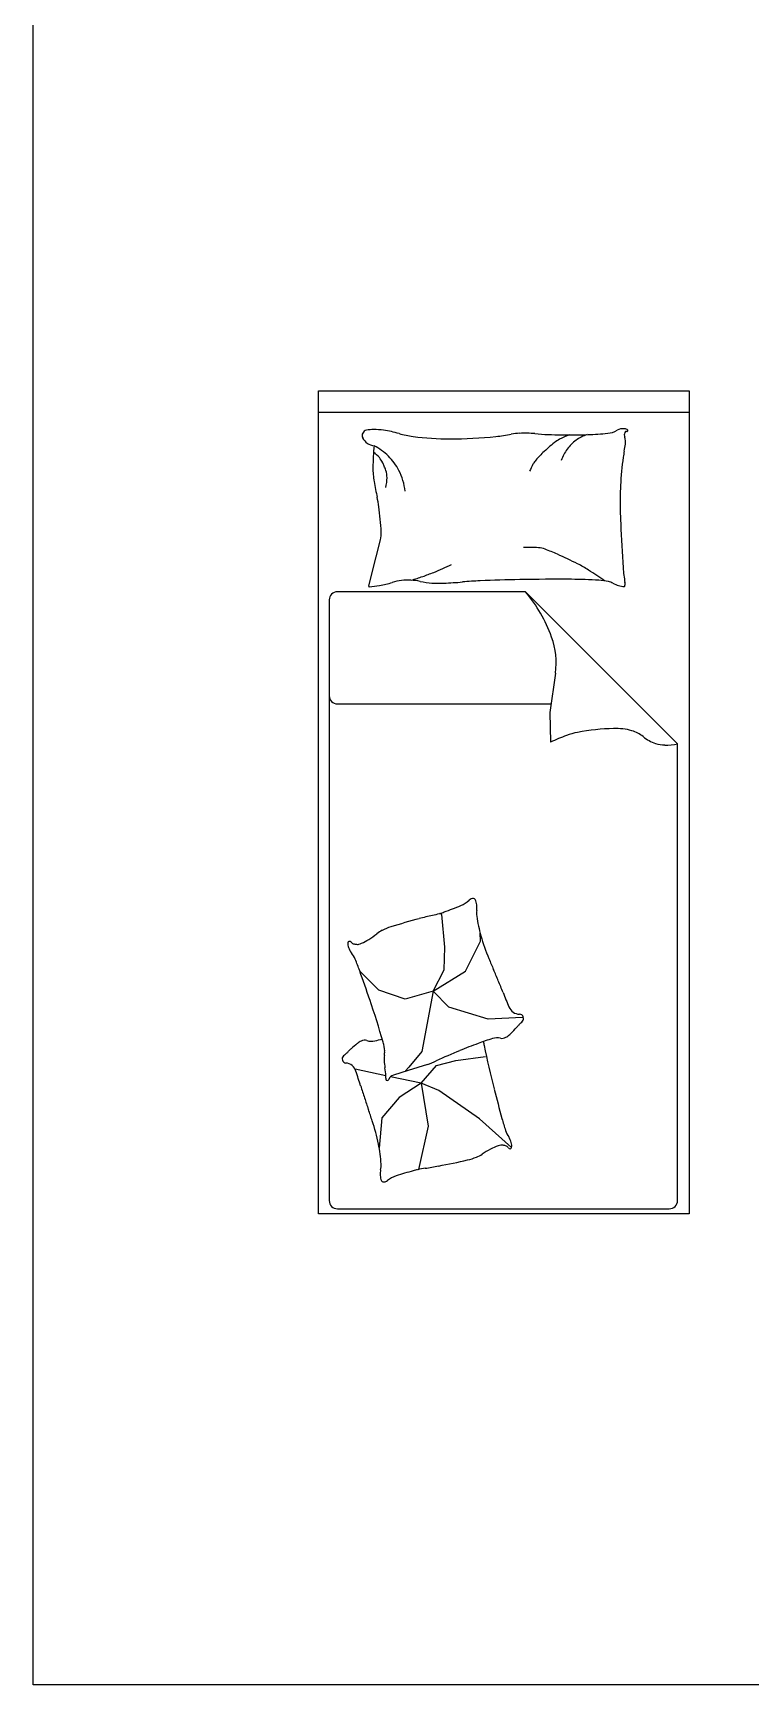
# Model space of a CAD drawing. Extents: x 0.4 to 15.8, y 0.3 to 17.5.
# Drawn here: x 0.4 to 2.143, y 0.27 to 4.284 of the extents above; entities that cross this region are included whole.
import ezdxf

# ---------------------------------------------------------------- set-up
doc = ezdxf.new("R2010")
doc.units = 0
doc.header["$LTSCALE"] = 0.5
doc.header["$MEASUREMENT"] = 0
doc.layers.get('0').update_dxf_attribs({"linetype": 'CONTINUOUS'})
doc.layers.add('Deftpoints', color=7, linetype='CONTINUOUS', plot=False)
doc.layers.add('WWW.DWGAUTOCAD.COM', color=7, linetype='CONTINUOUS')
doc.styles.add('DIM_FONT', font='SIMPLEX.shx', dxfattribs={"width": 0.8})

# ---------------------------------------------------------------- blocks, each defined once
blk = doc.blocks.new('A$C5E4A2205')
for p, q in [((0, 2), (0.9, 2)), ((0, 0), (0, 2)), ((0.9, 2), (0.9, 0)), ((0, 1.9476), (0.9, 1.9476)), ((0.1294, 1.5549), (0.1501, 1.6374)), ((0.1219, 1.5249), (0.1294, 1.5549)), ((0.0258, 1.4915), (0.0258, 0.0322)), ((0.5026, 1.5115), (0.0458, 1.5115)), ((0.5026, 1.5115), (0.8716, 1.1417)), ((0.5752, 1.3138), (0.5615, 1.2184)), ((0.0458, 1.2389), (0.5644, 1.2389)), ((0.5615, 1.2184), (0.5633, 1.1459)), ((0.8716, 0.0322), (0.8716, 1.1417)), ((0.2994, 0.727), (0.2945, 0.73)), ((0.3066, 0.6477), (0.2994, 0.727)), ((0.3048, 0.5926), (0.3066, 0.6477)), ((0.357, 0.5896), (0.3934, 0.6625)), ((0.3934, 0.6625), (0.3923, 0.6819)), ((0.1462, 0.5437), (0.0998, 0.5905)), ((0.2784, 0.5409), (0.3048, 0.5926)), ((0.2784, 0.5409), (0.357, 0.5896)), ((0.2106, 0.5217), (0.1462, 0.5437)), ((0.2784, 0.5409), (0.2106, 0.5217)), ((0.2784, 0.5409), (0.251, 0.3941)), ((0.3166, 0.5018), (0.2784, 0.5409)), ((0.4121, 0.4731), (0.3166, 0.5018)), ((0.4953, 0.4773), (0.4121, 0.4731)), ((0.2642, 0.3631), (0.2178, 0.3485)), ((0.251, 0.3941), (0.2189, 0.3567)), ((0.2862, 0.3605), (0.3332, 0.3725)), ((0.3332, 0.3725), (0.4054, 0.3823)), ((0.1635, 0.3357), (0.0888, 0.3514)), ((0.2493, 0.3176), (0.1751, 0.3332)), ((0.2178, 0.3485), (0.182, 0.3372)), ((0.2189, 0.3567), (0.2112, 0.3477)), ((0.2493, 0.3176), (0.2862, 0.3605)), ((0.1957, 0.2824), (0.1535, 0.2335)), ((0.2493, 0.3176), (0.1957, 0.2824)), ((0.2922, 0.2997), (0.2493, 0.3176)), ((0.2493, 0.3176), (0.266, 0.213)), ((0.3912, 0.2312), (0.2922, 0.2997)), ((0.1535, 0.2335), (0.1473, 0.1595)), ((0.266, 0.213), (0.2428, 0.1077)), ((0.4688, 0.1611), (0.3912, 0.2312)), ((0.0458, 0.0122), (0.8516, 0.0122)), ((0.9, 0), (0, 0))]:
    blk.add_line(p, q)
for centre, radius, start, end in [((0.1189, 1.8911), 0.0131, 101.2724, 206.5805), ((0.134, 1.8153), 0.0904, 90, 101.2724), ((0.134, 1.7445), 0.1611, 81.5628, 90), ((0.1129, 1.6025), 0.3048, 74.256, 81.5628), ((0.2613, 2.1289), 0.2422, 254.256, 262.4531), ((0.3192, 2.5656), 0.6827, 262.4531, 270), ((0.3192, 2.9319), 1.049, 270, 276.0867), ((0.3743, 2.4151), 0.5293, 276.0867, 280.1899), ((0.4949, 1.7442), 0.1524, 92.5386, 100.1899), ((0.5009, 1.607), 0.2897, 85.1982, 92.5386), ((0.5983, 2.7658), 0.8732, 265.1982, 269.4243), ((0.6923, 1.6739), 0.234, 110.8603, 117.2396), ((0.6045, 3.3869), 1.4943, 269.4243, 271.9079), ((0.6836, 1.7994), 0.0992, 108.6766, 126.0864), ((0.627, 2.7138), 0.8208, 271.9079, 275.2592), ((0.6973, 1.9501), 0.0539, 275.2592, 300.6513), ((0.7395, 1.8789), 0.0289, 85.6975, 120.6513), ((0.7397, 1.8826), 0.0251, 68.2117, 85.6975), ((0.758, 1.8925), 0.0156, 158.0096, 201.421), ((0.7129, 1.8748), 0.0328, 351.8665, 21.421), ((0.7475, 1.8967), 0.00428, 78.1069, 158.0096), ((0.7488, 1.9031), 0.00232, 258.1069, 19.564), ((0.7478, 1.9028), 0.00342, 19.564, 68.2117), ((0.1377, 1.9005), 0.0342, 206.5805, 265.5998), ((0.6239, 1.8133), 0.4918, 173.7676, 180), ((0.0803, 1.7779), 0.0899, 41.4429, 53.7359), ((0.0709, 1.7419), 0.1399, 45.0976, 62.7964), ((0.7006, 1.687), 0.2252, 133.8115, 140.9651), ((0.8158, 1.5669), 0.3916, 128.3886, 133.8115), ((0.6203, 1.8137), 0.0768, 117.2396, 128.3886), ((0.6836, 1.7994), 0.0992, 143.8234, 161.5603), ((0.6836, 1.7994), 0.0992, 126.0864, 143.8234), ((0.9363, 1.8117), 0.1983, 167.8905, 172.3191), ((0.5018, 1.905), 0.246, 347.8905, 351.8665), ((0.336, 1.8133), 0.204, 180, 189.6844), ((0.1082, 1.8026), 0.0526, 25.3551, 41.4429), ((0.0192, 1.7604), 0.1511, 21.8149, 25.3551), ((-0.0314, 1.7402), 0.2056, 18.7799, 21.8149), ((0.1101, 1.7883), 0.0562, 0, 18.7799), ((0.0709, 1.7419), 0.1399, 27.3988, 45.0976), ((0.0709, 1.7419), 0.1399, 16.515, 27.3988), ((0.6968, 1.7262), 0.2002, 151.6832, 156.9972), ((0.564, 1.7978), 0.0493, 140.9651, 151.6832), ((1.6446, 1.7162), 0.9131, 172.3191, 176.6313), ((1.0044, 1.9274), 0.882, 189.6844, 192.1984), ((0.0747, 1.7883), 0.0915, 345.3149, 0), ((0.0709, 1.7419), 0.1399, 5.6311, 16.515), ((1.4107, 1.73), 0.6787, 176.6313, 181.6331), ((-0.1677, 1.674), 0.3171, 8.0051, 12.1984), ((-0.506, 1.6264), 0.6588, 2.6649, 8.0051), ((2.0969, 1.7495), 1.3652, 181.6331, 183.055), ((0.0844, 1.6539), 0.0677, 345.9548, 2.6649), ((14.3498, 2.4035), 13.6356, 183.05496, 183.50486), ((0.5144, 1.3472), 0.2721, 85.9172, 93.5552), ((0.5296, 1.5607), 0.058, 69.3257, 85.9172), ((0.3712, 1.1409), 0.5066, 65.6735, 69.3257), ((0.0071, 2.2452), 0.7387, 291.6577, 293.4844), ((0.0071, 2.2452), 0.7387, 293.4844, 295.3111), ((-0.0101, 0.2975), 1.4323, 63.5015, 65.6735), ((0.4895, 1.2995), 0.3126, 57.865, 63.5015), ((1.0603, 1.5895), 0.3212, 183.5049, 189.9984), ((0.1036, 1.7938), 0.2708, 274.0829, 279.4841), ((0.1104, 1.7533), 0.2297, 279.4841, 287.3864), ((0.2148, 1.4198), 0.1197, 96.4341, 107.3864), ((0.2177, 1.3938), 0.1459, 78.4414, 96.4341), ((0.0071, 2.2452), 0.7387, 287.1982, 289.428), ((0.2931, 1.7621), 0.2301, 258.4414, 272.7491), ((0.0071, 2.2452), 0.7387, 289.428, 291.6577), ((0.2367, 2.9355), 1.4048, 272.7491, 274.6176), ((0.4477, 0.3228), 1.2165, 92.6096, 94.6176), ((0.5454, -1.8207), 3.3622, 90.9704, 92.6096), ((0.5853, -4.1767), 5.7185, 89.7135, 90.9704), ((0.6081, 0.3777), 1.164, 86.426, 89.7135), ((0.2682, 0.9472), 0.7286, 54.1737, 57.865), ((0.6716, 1.3939), 0.1459, 77.131, 86.426), ((0.694, 1.492), 0.0453, 62.7159, 77.131), ((0.7499, 1.6004), 0.0767, 242.7159, 253.7788), ((0.7529, 1.6107), 0.0875, 253.7788, 262.8796), ((0.725, 1.5304), 0.0193, 343.3022, 9.9984), ((0.0458, 1.4915), 0.02, 90, 180), ((0.1228, 1.5246), 0.000917, 165.9551, 274.0829), ((0.2138, 1.2722), 0.3751, 20.1488, 39.6445), ((0.7422, 1.5252), 0.00132, 262.8796, 343.3022), ((0.3969, 1.3393), 0.1801, 351.8644, 20.1488), ((0.0458, 1.2589), 0.02, 180, 270), ((0.6606, 1.0003), 0.1724, 100.5945, 109.9478), ((0.7345, 0.6054), 0.5741, 91.7887, 100.5945), ((0.7211, 1.0332), 0.1461, 74.2839, 91.7887), ((0.7402, 1.101), 0.0757, 50.6139, 74.2839), ((0.7326, 0.802), 0.3833, 109.9478, 116.2172), ((0.8471, 1.2312), 0.0928, 230.6139, 251.9572), ((0.8424, 1.2168), 0.0776, 251.9572, 268.5957), ((0.8442, 1.2884), 0.1493, 268.5957, 280.5745), ((0.3752, 0.7527), 0.0134, 84.2718, 134.7245), ((0.376, 0.7614), 0.00464, 26.9249, 84.2718), ((0.3439, 0.7451), 0.0407, 8.2734, 26.9249), ((0.5835, -0.557), 1.3185, 103.47, 104.8916), ((0.1747, 1.1496), 0.4363, 283.47, 285.9413), ((0.255, 0.8683), 0.1438, 285.9413, 290.4063), ((-0.4373, 2.7294), 2.1295, 290.4063, 291.5663), ((0.3232, 0.8051), 0.0604, 291.5663, 314.7245), ((0.4341, 0.7301), 0.0504, 171.845, 187.8584), ((0.7249, 0.7702), 0.344, 187.8584, 195.9818), ((0.3368, 0.7441), 0.0479, 351.845, 8.2734), ((0.1825, 0.6305), 0.0648, 115.7025, 129.3295), ((0.2226, 0.5472), 0.1572, 107.4686, 115.7025), ((0.6564, -0.8314), 1.6024, 104.8916, 107.4686), ((0.0993, 0.6567), 0.0282, 175.6807, 199.9743), ((0.0747, 0.6586), 0.00355, 102.9099, 175.6807), ((0.118, 0.6635), 0.0481, 199.9743, 218.2144), ((0.075, 0.6571), 0.00504, 36.2082, 102.9099), ((0.0882, 0.6668), 0.0113, 216.2082, 259.2216), ((0.0977, 0.7163), 0.0617, 259.2216, 266.9004), ((0.095, 0.6669), 0.0122, 266.9004, 284.1999), ((0.0903, 0.6856), 0.0315, 284.1999, 296.447), ((-0.0211, 0.9095), 0.2816, 296.447, 300.5347), ((0.0431, 0.8006), 0.1552, 300.5347, 309.3295), ((0.8738, 0.8129), 0.4989, 195.9818, 202.7252), ((0.0304, 0.5946), 0.0634, 22.336, 38.2144), ((-0.5304, 0.3642), 0.6697, 19.7577, 22.336), ((4.7217, 2.4245), 4.6707, 202.7252, 203.0814), ((-3.7356, -0.7871), 4.0754, 18.7127, 19.7577), ((-4.0658, -1.3203), 4.8815, 22.733, 23.0814), ((-1.0512, -0.0572), 1.613, 21.6478, 22.733), ((2.751, 1.4518), 2.4777, 201.6478, 202.5234), ((-2.2587, -0.2868), 2.516, 16.2375, 18.7127), ((0.4888, 0.5137), 0.0287, 202.5234, 268.4787), ((0.4878, 0.4748), 0.0102, 316.4195, 88.4787), ((0.3483, 0.5657), 0.1741, 311.7107, 318.0181), ((0.0849, 0.8026), 0.5284, 318.0181, 319.0169), ((0.7148, 0.2554), 0.306, 137.7044, 139.0169), ((0.5152, 0.437), 0.0362, 131.1058, 137.7044), ((0.4548, 0.5063), 0.0557, 311.1058, 316.4195), ((0.1997, 0.2753), 0.1741, 127.3148, 133.6222), ((0.1317, 0.3645), 0.0619, 116.7309, 127.3148), ((0.112, 0.4037), 0.0181, 72.7881, 116.7309), ((0.1282, 0.456), 0.0367, 252.7881, 283.2535), ((-0.0478, 1.2032), 0.8043, 283.2535, 284.5779), ((0.0674, 0.3906), 0.0933, 3.3547, 16.2375), ((0.8552, -0.8519), 1.3495, 110.286, 112.3215), ((0.6662, -0.3405), 0.8043, 107.6494, 110.286), ((0.4931, 0.4283), 0.0933, 185.9698, 191.8416), ((2.8643, 0.9255), 2.516, 191.8416, 194.3168), ((0.4334, 0.391), 0.0367, 77.184, 107.6494), ((0.4456, 0.4444), 0.0181, 257.184, 301.1267), ((0.4229, 0.4819), 0.0619, 301.1267, 311.7107), ((0.0675, 0.3765), 0.0102, 132.0237, 264.0828), ((0.098, 0.3427), 0.0557, 126.7099, 132.0237), ((0.0431, 0.4164), 0.0362, 306.7099, 313.3085), ((0.0635, 0.3379), 0.0287, 18.1275, 84.0828), ((-0.142, 0.6127), 0.306, 313.3085, 314.621), ((0.4441, 0.0188), 0.5284, 133.6222, 134.621), ((0.2162, 0.3752), 0.057, 170.7213, 182.9115), ((0.3026, 0.3796), 0.1435, 182.9115, 190.1139), ((0.1075, 0.393), 0.0531, 350.7213, 3.3547), ((0.2128, 0.5266), 0.1715, 287.4686, 295.1691), ((0.8182, -0.7619), 1.2522, 112.3215, 115.1691), ((-2.264, -0.4241), 2.4777, 17.2519, 18.1275), ((0.0073, 0.327), 0.1564, 3.2154, 10.1139), ((0.1705, 0.3288), 0.00736, 170.9738, 194.6131), ((0.1363, 0.3342), 0.0272, 350.9738, 3.2154), ((0.1669, 0.3279), 0.00373, 194.6131, 338.0464), ((0.1875, 0.3196), 0.0184, 107.4686, 158.0464), ((1.6427, 0.7891), 1.613, 197.2519, 198.3371), ((4.7453, 1.8174), 4.8815, 198.3371, 198.6855), ((4.3752, 1.3111), 4.0754, 194.3168, 195.3618), ((-4.3034, -1.2429), 4.6707, 18.3294, 18.6855), ((-0.3433, 0.0691), 0.4989, 11.5859, 18.3294), ((1.0912, 0.4089), 0.6697, 195.3618, 197.9401), ((0.5144, 0.2221), 0.0634, 197.9401, 213.8185), ((-0.1915, 0.1002), 0.344, 3.4625, 11.5859), ((0.5416, -0.0958), 0.2816, 112.0511, 116.1388), ((0.4477, 0.136), 0.0315, 99.8041, 112.0511), ((0.4444, 0.1549), 0.0122, 82.5045, 99.8041), ((0.438, 0.1059), 0.0617, 74.8258, 82.5045), ((0.4512, 0.1545), 0.0113, 31.8123, 74.8258), ((0.4217, 0.1601), 0.0481, 15.5784, 33.8185), ((0.4653, 0.1617), 0.00355, 278.514, 351.2848), ((0.4409, 0.1654), 0.0282, 351.2848, 15.5784), ((0.1015, 0.1179), 0.0504, 347.4492, 3.4625), ((-0.0005, 1.6918), 1.6024, 280.4957, 283.0728), ((0.3264, 0.2841), 0.1572, 283.0728, 291.3067), ((0.36, 0.198), 0.0648, 291.3067, 304.9336), ((0.4859, 0.0177), 0.1552, 116.1388, 124.9336), ((0.4651, 0.1631), 0.00504, 211.8123, 278.514), ((0.1975, 0.0966), 0.0479, 167.4492, 183.8775), ((0.1903, 0.0961), 0.0407, 183.8775, 202.529), ((0.157, 0.0823), 0.00464, 202.529, 259.8759), ((0.1585, 0.0909), 0.0134, 259.8759, 310.3286), ((0.2063, 0.0346), 0.0604, 107.1705, 130.3286), ((0.8171, -1.9423), 2.1295, 106.0104, 107.1705), ((0.2694, -0.0336), 0.1438, 101.5454, 106.0104), ((0.328, -0.3202), 0.4363, 99.0742, 101.5454), ((0.0512, 1.4127), 1.3185, 279.0742, 280.4957), ((0.0458, 0.0322), 0.02, 180, 270), ((0.8516, 0.0322), 0.02, 270, 0)]:
    blk.add_arc(centre, radius, start, end)
at = {"style": 'DIM_FONT', "width": 0.8, "flags": 9}
for tag in ['YSIZE', 'XSIZE']:
    blk.add_attdef(tag, (0, 2), '', height=0.0005, dxfattribs=at)

msp = doc.modelspace()

# ---------------------------------------------------------------- linework, layer by layer
at = {"layer": 'Deftpoints'}
msp.add_lwpolyline([(0.4002, 8.2978), (15.7542, 8.2978), (15.7542, 0.2704), (0.4002, 0.2704)], close=True, dxfattribs=at)

# ---------------------------------------------------------------- block references
at = {"layer": 'WWW.DWGAUTOCAD.COM'}
msp.add_blockref('A$C5E4A2205', (1.0934, 1.4151), dxfattribs=at)

doc.saveas('drawing.dxf')
